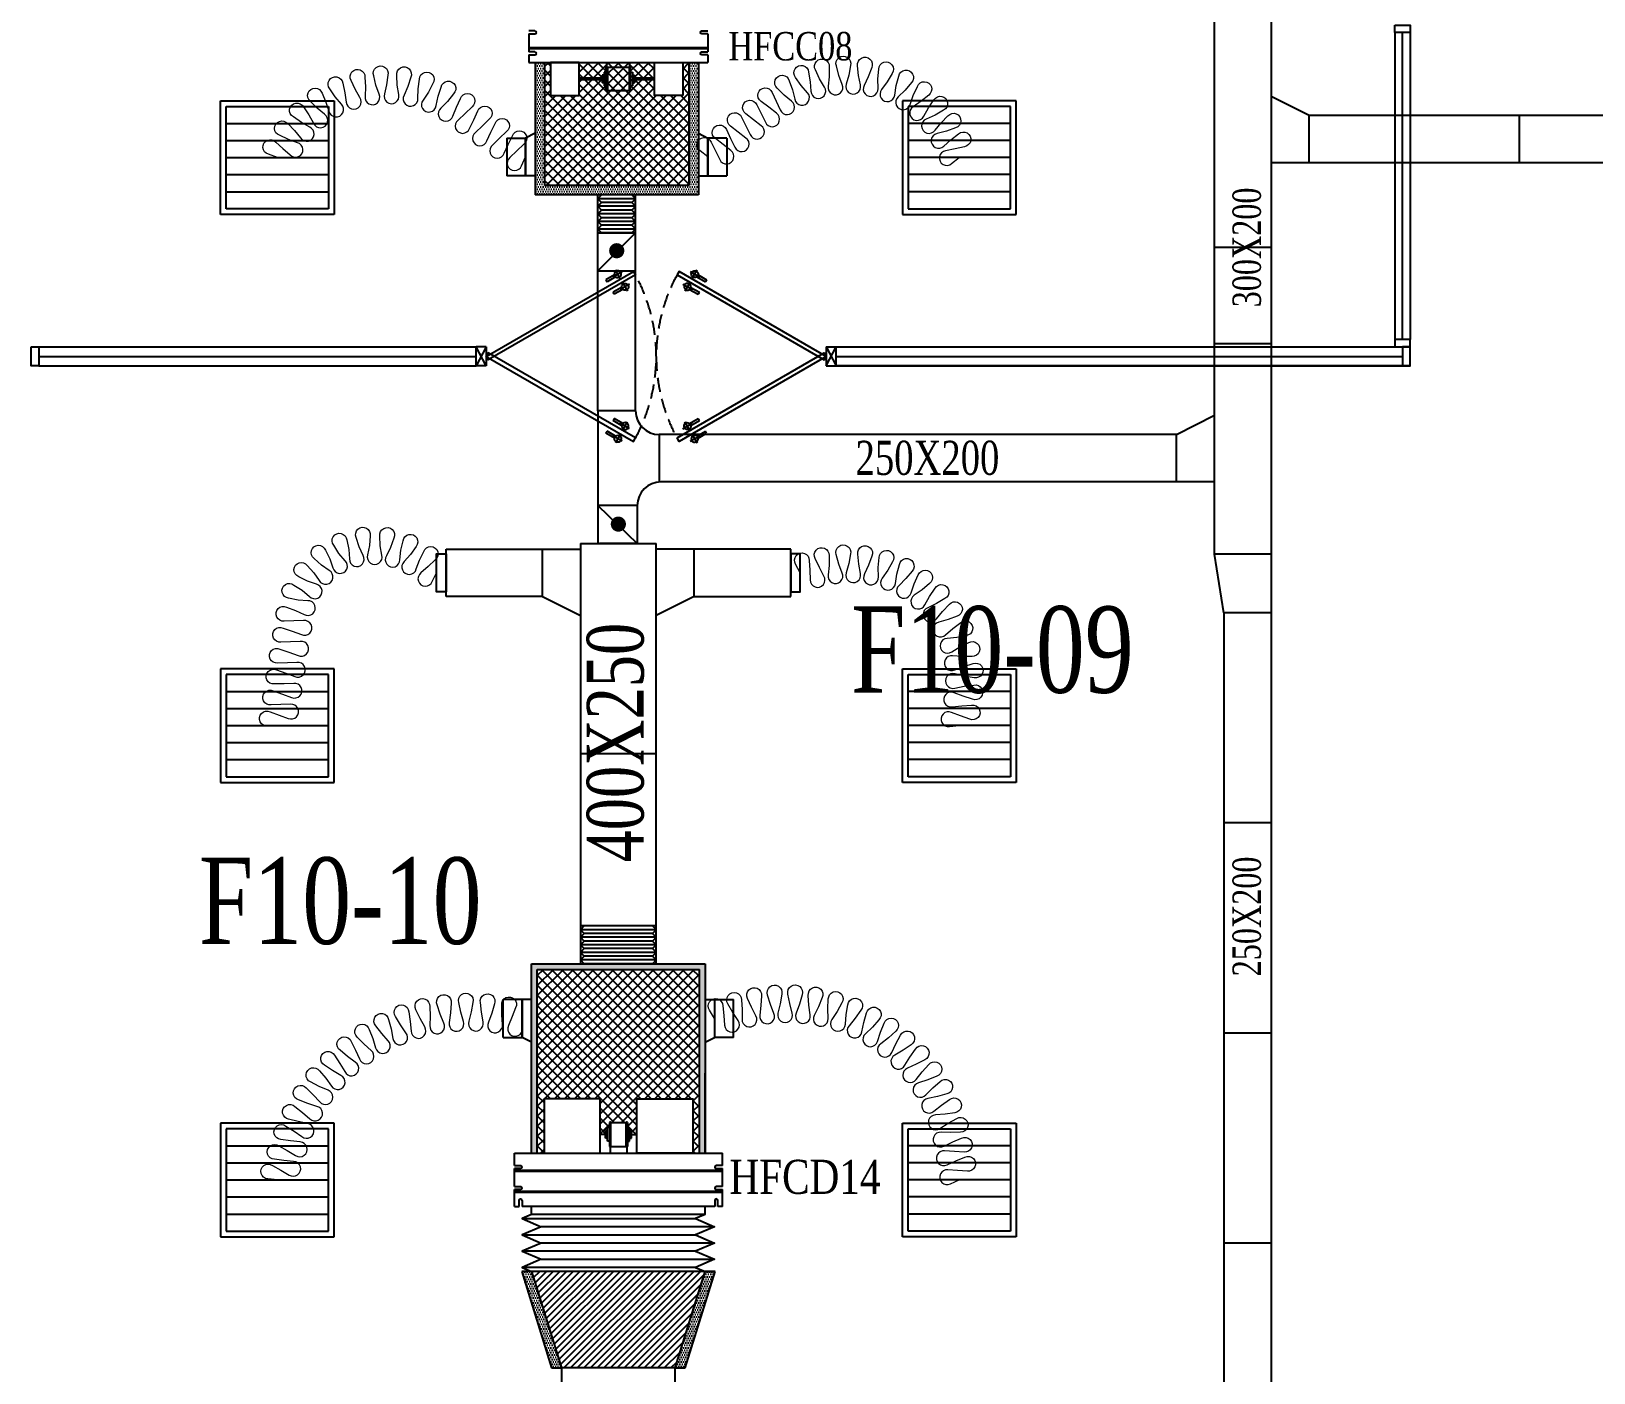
# Model space of a CAD drawing. Header units: metres. Extents: x 352651 to 1421851, y -87441 to -24441.
# Drawn here: x 1196132 to 1204382, y -64378 to -57292 of the extents above; entities that cross this region are included whole.
import ezdxf
from ezdxf.enums import TextEntityAlignment as Align

# ---------------------------------------------------------------- set-up
doc = ezdxf.new("R2010")
doc.units = ezdxf.units.M
doc.header["$LTSCALE"] = 300
doc.header["$MEASUREMENT"] = 0
doc.linetypes.add('DASHED2', pattern=[0.375, 0.25, -0.125])
for name, color, linetype in [('bat noi mem', 4, 'CONTINUOUS'), ('CUA', 8, 'CONTINUOUS'), ('CUAGIO', 2, 'CONTINUOUS'), ('KHUAT', 8, 'DASHED2'), ('KT', 1, 'CONTINUOUS'), ('thiet bi', 11, 'CONTINUOUS')]:
    doc.layers.add(name, color=color, linetype=linetype)
doc.layers.add('noi mem', color=5, linetype='BATTING', lineweight=0)
doc.styles.add('PHU', font='vntimeh.shx', dxfattribs={"width": 0.8})
doc.styles.add('ROMANS', font='romans.shx', dxfattribs={"width": 0.75, "bigfont": 'romancvn.shx'})
doc.styles.add('VNCC-RMD', font='vntimeh.shx', dxfattribs={"width": 0.75, "height": 300, "bigfont": 'vns.shx'})
doc.linetypes.add('BATTING', pattern='A,0.0001,-0.1,[134,ltypeshp.shx,S=0.1,R=0,X=-0.1,Y=0],-0.2,[134,ltypeshp.shx,S=0.1,R=180,X=0.1,Y=0],-0.1', length=0.4001)
pattern_1 = [(180, (1754900.981, -6395.555), (-6.25, 12.5), [0, -12.5])]

# ---------------------------------------------------------------- blocks, each defined once
blk = doc.blocks.new('SAG')
at = {"layer": 'CUAGIO'}
for p, q in [((-300, 300), (-300, -300)), ((300, 300), (-300, 300)), ((300, -300), (300, 300)), ((-300, -300), (300, -300))]:
    blk.add_line(p, q, dxfattribs=at)
at = {"layer": 'CUAGIO', "color": 8}
for p, q in [((-270, 270), (-270, -270)), ((270, 270), (-270, 270)), ((-180, -270), (-180, 270)), ((-90, -270), (-90, 270)), ((0, -270), (0, 270)), ((90, -270), (90, 270)), ((180, -270), (180, 270)), ((270, -270), (270, 270)), ((-270, -270), (270, -270))]:
    blk.add_line(p, q, dxfattribs=at)
blk = doc.blocks.new('bac noi mem')
at = {"layer": 'bat noi mem'}
for p, q in [((493886.7, -64673), (493866.7, -64693)), ((494046.7, -64673), (493886.7, -64673)), ((494046.7, -64673), (494066.7, -64693)), ((494066.7, -64693), (493866.7, -64693)), ((493866.7, -64693), (493886.7, -64713)), ((493886.7, -64713), (493866.7, -64733)), ((494066.7, -64733), (493866.7, -64733)), ((493866.7, -64733), (493886.7, -64753)), ((493886.7, -64753), (493866.7, -64773)), ((494046.7, -64713), (493886.7, -64713)), ((494046.7, -64753), (493886.7, -64753)), ((494066.7, -64693), (494046.7, -64713)), ((494046.7, -64713), (494066.7, -64733)), ((494066.7, -64733), (494046.7, -64753)), ((494046.7, -64753), (494066.7, -64773)), ((494066.7, -64773), (493866.7, -64773)), ((493866.7, -64773), (493886.7, -64793)), ((493886.7, -64793), (493866.7, -64813)), ((494066.7, -64813), (493866.7, -64813)), ((493866.7, -64813), (493886.7, -64833)), ((493886.7, -64833), (493866.7, -64853)), ((494046.7, -64793), (493886.7, -64793)), ((494046.7, -64833), (493886.7, -64833)), ((494066.7, -64773), (494046.7, -64793)), ((494046.7, -64793), (494066.7, -64813)), ((494066.7, -64813), (494046.7, -64833)), ((494046.7, -64833), (494066.7, -64853)), ((494066.7, -64853), (493866.7, -64853)), ((493866.7, -64853), (493886.7, -64873)), ((494046.7, -64873), (493886.7, -64873)), ((494066.7, -64853), (494046.7, -64873))]:
    blk.add_line(p, q, dxfattribs=at)

msp = doc.modelspace()

# ---------------------------------------------------------------- hatches: boundary and pattern name
at = {"layer": 'CUAGIO'}
h = msp.add_hatch(dxfattribs=at)
h.set_pattern_fill('DOTS', color=256, scale=200, style=0)
h.set_pattern_definition([(0, (369178.832, -113850.794), (6.25, 12.5), [0, -12.5])])
h.paths.add_polyline_path([(1198842.4, -58107), (1198842.4, -57457), (1198792.4, -57457), (1198792.4, -58157), (1199654.4, -58157), (1199654.4, -57457), (1199604.4, -57457), (1199604.4, -58107)])
at = {"layer": 'CUAGIO', "ltscale": 1.5}
h = msp.add_hatch(dxfattribs=at)
h.set_pattern_fill('ANSI37', color=9, scale=300, style=0)
h.set_pattern_definition([(45, (542550.134, -3e-05), (-26.5165043, 26.5165043), []), (135, (542550.134, -3e-05), (-26.5165043, -26.5165043), [])])
h.paths.add_polyline_path([(1199604.4, -58107), (1199604.4, -57457), (1199572.1, -57457), (1199572.1, -57632), (1199422.1, -57632), (1199422.1, -57549), (1199316.9, -57549), (1199316.9, -57564.7), (1199306.3, -57564.7), (1199306.3, -57524.3), (1199316.9, -57524.3), (1199316.9, -57539.9), (1199422.1, -57539.9), (1199422.1, -57457), (1199024.6, -57457), (1199024.6, -57632), (1198874.6, -57632), (1198874.6, -57457), (1198842.4, -57457), (1198842.4, -58107)])
h.paths.add_polyline_path([(1199167.7, -57607.5, 0.725882), (1199174.2, -57607.5)], flags=16)
h.paths.add_polyline_path([(1199296.5, -57481.4, 0.725882), (1199290, -57481.4), (1199290, -57607.5, 0.725882), (1199296.5, -57607.5)], flags=16)
h.paths.add_polyline_path([(1199157.8, -57564.7), (1199147.3, -57564.7), (1199147.3, -57524.3), (1199157.8, -57524.3)], flags=16)
at = {"layer": 'CUAGIO'}
h = msp.add_hatch(dxfattribs=at)
h.set_pattern_fill('DOTS', color=2, scale=200, style=0)
h.set_pattern_definition([(0, (600695.327, -32680.138), (6.25, 12.5), [0, -12.5])])
h.paths.add_polyline_path([(1199660.2, -62247.6), (1199660.2, -63217.6), (1199690.2, -63217.6), (1199690.2, -62217.6), (1198774.2, -62217.6), (1198774.2, -63217.6), (1198804.2, -63217.6), (1198804.2, -62247.6)])
at = {"layer": 'CUAGIO', "ltscale": 1.5}
h = msp.add_hatch(dxfattribs=at)
h.set_pattern_fill('ANSI37', color=9, scale=300, style=0)
h.set_pattern_definition([(45, (648110.286, -2617.093), (-26.5165043, 26.5165043), []), (135, (648110.286, -2617.093), (-26.5165043, -26.5165043), [])])
h.paths.add_polyline_path([(1199135.4, -62931.6), (1199135.4, -63119), (1199164.8, -63119), (1199164.8, -63098.8), (1199175.3, -63098.8), (1199175.3, -63083.1), (1199185.2, -63083.1), (1199185.2, -63058.1, -1), (1199191.7, -63056), (1199274.1, -63056, -1), (1199280.5, -63058.1), (1199280.5, -63083.1), (1199290.4, -63083.1), (1199290.4, -63098.8), (1199301, -63098.8), (1199301, -63119), (1199330.4, -63119), (1199330.4, -62931.6), (1199625.4, -62931.6), (1199625.4, -63217.6), (1199660.2, -63217.6), (1199660.2, -62247.6), (1198804.2, -62247.6), (1198804.2, -63217.6), (1198840.4, -63217.6), (1198840.4, -62931.6)])
at = {"layer": 'CUAGIO'}
h = msp.add_hatch(dxfattribs=at)
h.set_pattern_fill('DOTS', color=2, scale=200, angle=180, style=0)
h.set_pattern_definition(pattern_1)
h.paths.add_polyline_path([(1198932.2, -64352.6), (1198879.8, -64352.6), (1198721.8, -63842.6), (1198774.2, -63842.6)])
h = msp.add_hatch(dxfattribs=at)
h.set_pattern_fill('ANSI31', color=256, scale=200, style=0)
h.set_pattern_definition([(45, (356591.92, -87768.71), (-17.6776695, 17.6776695), [])])
h.paths.add_polyline_path([(1198774.2, -63842.6), (1198932.2, -64352.6), (1199532.2, -64352.6), (1199690.2, -63842.6)])
h = msp.add_hatch(dxfattribs=at)
h.set_pattern_fill('DOTS', color=2, scale=200, angle=180, style=0)
h.set_pattern_definition(pattern_1)
h.paths.add_polyline_path([(1199584.5, -64352.6), (1199532.2, -64352.6), (1199690.2, -63842.6), (1199742.5, -63842.6)])

# ---------------------------------------------------------------- linework, layer by layer
at = {"layer": 'bat noi mem'}
for p, q in [((1199432.2, -62017.6), (1199032.2, -62017.6)), ((1199052.2, -62017.6), (1199032.2, -62037.6)), ((1199432.2, -62037.6), (1199032.2, -62037.6)), ((1199032.2, -62037.6), (1199052.2, -62057.6)), ((1199412.2, -62017.6), (1199432.2, -62037.6)), ((1199432.2, -62037.6), (1199412.2, -62057.6)), ((1199052.2, -62057.6), (1199032.2, -62077.6)), ((1199432.2, -62077.6), (1199032.2, -62077.6)), ((1199032.2, -62077.6), (1199052.2, -62097.6)), ((1199052.2, -62097.6), (1199032.2, -62117.6)), ((1199432.2, -62117.6), (1199032.2, -62117.6)), ((1199032.2, -62117.6), (1199052.2, -62137.6)), ((1199412.2, -62057.6), (1199052.2, -62057.6)), ((1199412.2, -62097.6), (1199052.2, -62097.6)), ((1199412.2, -62057.6), (1199432.2, -62077.6)), ((1199432.2, -62077.6), (1199412.2, -62097.6)), ((1199412.2, -62097.6), (1199432.2, -62117.6)), ((1199432.2, -62117.6), (1199412.2, -62137.6)), ((1199052.2, -62137.6), (1199032.2, -62157.6)), ((1199432.2, -62157.6), (1199032.2, -62157.6)), ((1199032.2, -62157.6), (1199052.2, -62177.6)), ((1199052.2, -62177.6), (1199032.2, -62197.6)), ((1199432.2, -62197.6), (1199032.2, -62197.6)), ((1199032.2, -62197.6), (1199052.2, -62217.6)), ((1199412.2, -62137.6), (1199052.2, -62137.6)), ((1199412.2, -62177.6), (1199052.2, -62177.6)), ((1199412.2, -62137.6), (1199432.2, -62157.6)), ((1199432.2, -62157.6), (1199412.2, -62177.6)), ((1199412.2, -62177.6), (1199432.2, -62197.6)), ((1199432.2, -62197.6), (1199412.2, -62217.6)), ((1199412.2, -62217.6), (1199052.2, -62217.6)), ((1198724.2, -63564), (1199640.2, -63564)), ((1199740.2, -63606.9), (1198824.2, -63606.9)), ((1198724.2, -63649.7), (1199640.2, -63649.7)), ((1199640.2, -63735.4), (1198724.2, -63735.4)), ((1199740.2, -63692.6), (1198824.2, -63692.6)), ((1199640.2, -63821.2), (1198724.2, -63821.2)), ((1199690.2, -63842.6), (1198774.2, -63842.6)), ((1198824.2, -63778.3), (1199740.2, -63778.3))]:
    msp.add_line(p, q, dxfattribs=at)
for points in [[(1198774.2, -63542.6), (1198724.2, -63564), (1198824.2, -63606.9), (1198724.2, -63649.7), (1198824.2, -63692.6), (1198724.2, -63735.4), (1198824.2, -63778.3), (1198724.2, -63821.2), (1198774.2, -63842.6)], [(1199690.2, -63542.6), (1199640.2, -63564), (1199740.2, -63606.9), (1199640.2, -63649.7), (1199740.2, -63692.6), (1199640.2, -63735.4), (1199740.2, -63778.3), (1199640.2, -63821.2), (1199690.2, -63842.6)]]:
    msp.add_lwpolyline(points, dxfattribs=at)
at = {"layer": 'CUA', "linetype": 'Continuous'}
for p, q in [((1203332.1, -57299.6), (1203332.1, -58919.6)), ((1203372.1, -58919.6), (1203372.1, -57299.6)), ((1203412.1, -57299.6), (1203412.1, -58919.6)), ((1196172.1, -58959.6), (1198482.1, -58959.6)), ((1200382.1, -58959.6), (1203412.1, -58959.6)), ((1196172.1, -59009.6), (1198482.1, -59009.6)), ((1196172.1, -59059.6), (1198482.1, -59059.6)), ((1200382.1, -59009.6), (1203372.1, -59009.6)), ((1203412.1, -59059.6), (1200382.1, -59059.6)), ((1200382.1, -59059.6), (1203412.1, -59059.6))]:
    msp.add_line(p, q, dxfattribs=at)
at = {"layer": 'CUA'}
for p, q in [((1199252.9, -58561.4), (1199202.8, -58590.4)), ((1199242, -58597.8), (1199216.1, -58552.8)), ((1199611.3, -58561.4), (1199661.5, -58590.4)), ((1199622.2, -58597.8), (1199648.2, -58552.8)), ((1199211.1, -58578.4), (1199166, -58604.4)), ((1199166, -58604.4), (1199172.3, -58615.2)), ((1199217.3, -58589.2), (1199172.3, -58615.2)), ((1199249.5, -58645), (1199204.5, -58671)), ((1199255.8, -58655.8), (1199210.7, -58681.8)), ((1199291.4, -58628.1), (1199241.2, -58657)), ((1199254.5, -58619.3), (1199280.5, -58664.3)), ((1199572.9, -58628.1), (1199623, -58657)), ((1199609.8, -58619.3), (1199583.8, -58664.3)), ((1199608.5, -58655.8), (1199653.5, -58681.8)), ((1199614.7, -58645), (1199659.8, -58671)), ((1199647, -58589.2), (1199692, -58615.2)), ((1199653.2, -58578.4), (1199698.2, -58604.4)), ((1199698.2, -58604.4), (1199692, -58615.2)), ((1199210.7, -58681.8), (1199204.5, -58671)), ((1199653.5, -58681.8), (1199659.8, -58671)), ((1198482.1, -59059.6), (1198482.1, -58960)), ((1198534.9, -58960), (1198482.1, -59059.6)), ((1198534.9, -59059.6), (1198482.1, -58960)), ((1198534.9, -58960), (1198482.1, -58960)), ((1198534.9, -58960), (1198534.9, -59059.6)), ((1200329.4, -58960), (1200329.4, -59059.6)), ((1200329.4, -58960), (1200382.1, -59059.6)), ((1200329.4, -59059.6), (1200382.1, -58960)), ((1200329.4, -58960), (1200382.1, -58960)), ((1200382.1, -59059.6), (1200382.1, -58960)), ((1198534.9, -59059.6), (1198482.1, -59059.6)), ((1200329.4, -59059.6), (1200382.1, -59059.6)), ((1199210.7, -59337.8), (1199204.5, -59348.6)), ((1199249.5, -59374.6), (1199204.5, -59348.6)), ((1199255.8, -59363.8), (1199210.7, -59337.8)), ((1199291.4, -59391.5), (1199241.2, -59362.6)), ((1199254.5, -59400.3), (1199280.5, -59355.3)), ((1199572.9, -59391.5), (1199623, -59362.6)), ((1199609.8, -59400.3), (1199583.8, -59355.3)), ((1199608.5, -59363.8), (1199653.5, -59337.8)), ((1199614.7, -59374.6), (1199659.8, -59348.6)), ((1199653.5, -59337.8), (1199659.8, -59348.6)), ((1199166, -59415.2), (1199172.3, -59404.4)), ((1199211.1, -59441.2), (1199166, -59415.2)), ((1199217.3, -59430.4), (1199172.3, -59404.4)), ((1199252.9, -59458.2), (1199202.8, -59429.2)), ((1199242, -59421.8), (1199216.1, -59466.8)), ((1199611.3, -59458.2), (1199661.5, -59429.2)), ((1199622.2, -59421.8), (1199648.2, -59466.8)), ((1199647, -59430.4), (1199692, -59404.4)), ((1199653.2, -59441.2), (1199698.2, -59415.2)), ((1199698.2, -59415.2), (1199692, -59404.4))]:
    msp.add_line(p, q, dxfattribs=at)
at = {"layer": 'CUA', "linetype": 'Continuous'}
for points in [[(1203332.1, -57259.6), (1203412.1, -57259.6), (1203412.1, -57299.6), (1203332.1, -57299.6)], [(1196132.1, -58959.6), (1196172.1, -58959.6), (1196172.1, -59059.6), (1196132.1, -59059.6)], [(1203332.1, -58959.6), (1203412.1, -58959.6), (1203412.1, -58919.6), (1203332.1, -58919.6)], [(1203412.1, -58959.6), (1203372.1, -58959.6), (1203372.1, -59059.6), (1203412.1, -59059.6)]]:
    msp.add_lwpolyline(points, close=True, dxfattribs=at)
at = {"layer": 'CUA'}
for points in [[(1199322.5, -58579.5), (1198545.5, -59028.1), (1198534.9, -59009.8), (1199311.9, -58561.2)], [(1199541.8, -58579.5), (1200318.8, -59028.1), (1200329.4, -59009.8), (1199552.3, -58561.2)], [(1199322.5, -59440.1), (1198545.5, -58991.5), (1198534.9, -59009.8), (1199311.9, -59458.4)], [(1199541.8, -59440.1), (1200318.8, -58991.5), (1200329.4, -59009.8), (1199552.3, -59458.4)]]:
    msp.add_lwpolyline(points, close=True, dxfattribs=at)
at = {"layer": 'CUA', "extrusion": (0, 0, -1)}
for centre, major_axis in [((1199229, -58575.2), (17.6, -4.7)), ((1199596.8, -58641.9), (-4.7, 17.6)), ((1199267.5, -59377.7), (4.7, -17.6)), ((1199635.2, -59444.4), (-17.6, 4.7))]:
    msp.add_ellipse(centre, major_axis=major_axis, ratio=1, dxfattribs=at)
at = {"layer": 'CUA'}
for centre, major_axis in [((1199635.2, -58575.2), (-17.6, -4.7)), ((1199267.5, -58641.9), (4.7, 17.6)), ((1199596.8, -59377.7), (-4.7, -17.6)), ((1199229, -59444.4), (17.6, 4.7))]:
    msp.add_ellipse(centre, major_axis=major_axis, ratio=1, dxfattribs=at)
at = {"layer": 'CUAGIO', "color": 2}
for p, q in [((1199705.1, -57417.5), (1199705.1, -57457)), ((1202879.6, -57738.1), (1202679.4, -57636.1)), ((1202879.6, -57988.1), (1202879.6, -57788.1)), ((1203989.6, -57988.1), (1203989.6, -57788.1)), ((1199654.4, -58157), (1198792.4, -58157)), ((1199604.4, -58107), (1198842.4, -58107)), ((1199123.4, -58367), (1199123.4, -58157)), ((1199323.4, -58367), (1199323.4, -58157)), ((1199123.4, -58357), (1199323.4, -58357)), ((1202679.4, -58434), (1202379.4, -58434)), ((1202679.4, -58944), (1202379.4, -58944)), ((1202179.1, -59422.6), (1202379.4, -59320.7)), ((1202179.1, -59672.6), (1202179.1, -59472.6)), ((1202429.4, -60364), (1202379.4, -60054)), ((1202679.4, -60054), (1202679.4, -60364)), ((1198774.2, -63217.6), (1198774.2, -62217.6)), ((1198774.2, -62217.6), (1199690.2, -62217.6)), ((1198804.2, -62247.6), (1199660.2, -62247.6)), ((1199690.2, -62217.6), (1199690.2, -63217.6)), ((1199742.5, -63842.6), (1198721.8, -63842.6)), ((1199690.2, -63842.6), (1199742.5, -63842.6)), ((1198879.8, -64352.6), (1198932.2, -64352.6)), ((1199516.7, -64352.6), (1198947.7, -64352.6)), ((1199532.2, -64352.6), (1199584.5, -64352.6))]:
    msp.add_line(p, q, dxfattribs=at)
at = {"layer": 'CUAGIO'}
for p, q in [((1198792.4, -57457), (1198792.4, -58157)), ((1198842.4, -57457), (1198842.4, -58107)), ((1199604.4, -57457), (1199604.4, -58107)), ((1199654.4, -57457), (1199654.4, -58157)), ((1207319.6, -57738.1), (1202879.6, -57738.1)), ((1202879.6, -57988.1), (1202879.6, -57738.1)), ((1203989.6, -57988.1), (1203989.6, -57738.1)), ((1198642.7, -57856.2), (1198642.7, -58056.2)), ((1198742.4, -57856.2), (1198742.4, -58056.2)), ((1198742.4, -58056.2), (1198742.4, -57856.2)), ((1198742.4, -58056.2), (1198742.4, -57856.2)), ((1199704.4, -57856.2), (1199704.4, -58056.2)), ((1199704.4, -58056.2), (1199704.4, -57856.2)), ((1199704.4, -58056.2), (1199704.4, -57856.2)), ((1199804.1, -57856.2), (1199804.1, -58056.2)), ((1213601.5, -57988.1), (1202679.4, -57988.1)), ((1198742.4, -58056.2), (1198642.7, -58056.2)), ((1199704.4, -58056.2), (1199804.1, -58056.2)), ((1199123.4, -59297.6), (1199123.4, -58334.3)), ((1199323.4, -58357), (1199123.4, -58557)), ((1199323.4, -59297.6), (1199323.4, -58334.3)), ((1199123.4, -58557), (1199323.4, -58557)), ((1199123.4, -59297.6), (1199123.4, -59997.6)), ((1199323.4, -59297.6), (1199123.4, -59297.6)), ((1202179.1, -59422.6), (1199448.4, -59422.6)), ((1199448.4, -59422.6), (1199448.4, -59672.6)), ((1202179.1, -59672.6), (1202179.1, -59422.6)), ((1202379.4, -59672.6), (1199457, -59672.6)), ((1199123.4, -59797.6), (1199332.1, -59997.6)), ((1199332, -59797.6), (1199123.4, -59797.6)), ((1199332.1, -59797.6), (1199132.1, -59797.6)), ((1199332, -59797.6), (1199332.1, -59997.6)), ((1198322.2, -60277.5), (1198322.2, -60027.5)), ((1198322.2, -60027.5), (1199032.2, -60027.5)), ((1198332.2, -60027.5), (1199032.2, -60027.5)), ((1198832.2, -60277.5), (1198832.2, -60027.5)), ((1198832.2, -60277.5), (1198832.2, -60027.5)), ((1199032.2, -59997.6), (1199032.2, -62217.6)), ((1199032.2, -59997.6), (1199432.2, -59997.6)), ((1199332.1, -59997.6), (1199132.1, -59997.6)), ((1199432.2, -62217.6), (1199432.2, -59997.6)), ((1200132.1, -60027.5), (1199432.2, -60027.5)), ((1200142.1, -60027.5), (1199432.2, -60027.5)), ((1199632.2, -60277.5), (1199632.2, -60027.5)), ((1199632.2, -60277.5), (1199632.2, -60027.5)), ((1200142.1, -60277.5), (1200142.1, -60027.5)), ((1198832.2, -60277.5), (1198322.2, -60277.5)), ((1198832.2, -60277.5), (1198332.2, -60277.5)), ((1198832.2, -60277.5), (1199032.2, -60377.5)), ((1198832.2, -60277.5), (1199032.2, -60377.5)), ((1199632.2, -60277.5), (1199432.2, -60377.5)), ((1199632.2, -60277.5), (1199432.2, -60377.5)), ((1199632.2, -60277.5), (1200132.1, -60277.5)), ((1199632.2, -60277.5), (1200142.1, -60277.5)), ((1202429.4, -60364), (1202429.4, -68134)), ((1202679.4, -60364), (1202429.4, -60364)), ((1202679.4, -60344.1), (1202679.4, -68998.8)), ((1199032.2, -61107.6), (1199432.2, -61107.6)), ((1202679.4, -61474), (1202429.4, -61474)), ((1198804.2, -63217.6), (1198804.2, -62247.6)), ((1199660.2, -63217.6), (1199660.2, -62247.6)), ((1198624.5, -62606.9), (1198624.5, -62406.9)), ((1198724.2, -62406.9), (1198624.5, -62406.9)), ((1198724.2, -62606.9), (1198724.2, -62406.9)), ((1198724.2, -62406.9), (1198724.2, -62606.9)), ((1198724.2, -62406.9), (1198724.2, -62606.9)), ((1199740.2, -62406.9), (1199740.2, -62606.9)), ((1199740.2, -62406.9), (1199740.2, -62606.9)), ((1199740.2, -62406.9), (1199740.2, -62606.9)), ((1199740.2, -62406.9), (1199839.9, -62406.9)), ((1199839.9, -62606.9), (1199839.9, -62406.9)), ((1202679.4, -62584), (1202429.4, -62584)), ((1199690.2, -63217.6), (1199690.2, -62796.2)), ((1202679.4, -63694), (1202429.4, -63694))]:
    msp.add_line(p, q, dxfattribs=at)
at = {"layer": 'CUAGIO', "color": 2}
msp.add_lwpolyline([(1202379.4, -56891.6), (1202679.4, -56891.6), (1202679.4, -60054), (1202379.4, -60054)], close=True, dxfattribs=at)
at = {"layer": 'CUAGIO'}
for points in [[(1198792.4, -57830.9), (1198742.4, -57856.2)], [(1199654.4, -57830.9), (1199704.4, -57856.2)], [(1198642.7, -57856.2), (1198742.4, -57856.2)], [(1199804.1, -57856.2), (1199704.4, -57856.2)], [(1198792.4, -58056.2), (1198742.4, -58056.2)], [(1199654.4, -58056.2), (1199704.4, -58056.2)], [(1198774.2, -62406.9), (1198724.2, -62406.9)], [(1199690.2, -62406.9), (1199740.2, -62406.9)], [(1198624.5, -62606.9), (1198724.2, -62606.9)], [(1198774.2, -62632.1), (1198724.2, -62606.9)], [(1199690.2, -62632.1), (1199740.2, -62606.9)], [(1199839.9, -62606.9), (1199740.2, -62606.9)], [(1198721.8, -63842.6), (1198879.8, -64352.6)], [(1199532.2, -64352.6), (1199690.2, -63842.6), (1198774.2, -63842.6), (1198932.2, -64352.6)], [(1199584.5, -64352.6), (1199742.5, -63842.6)]]:
    msp.add_lwpolyline(points, dxfattribs=at)
at = {"layer": 'CUAGIO', "const_width": 40}
for points in [[(1199243.4, -58451.5, -1), (1199203.4, -58451.5, -1)], [(1199212.1, -59895.5, 1), (1199252.1, -59895.5, 1)]]:
    msp.add_lwpolyline(points, format="xyb", close=True, dxfattribs=at)
at = {"layer": 'CUAGIO'}
for points in [[(1198322.2, -60252.5), (1198272.2, -60252.5), (1198272.2, -60052.5), (1198322.2, -60052.5)], [(1200142.1, -60252.5), (1200192.1, -60252.5), (1200192.1, -60052.5), (1200142.1, -60052.5)], [(1198932.2, -64602.6), (1199532.2, -64602.6), (1199532.2, -64352.6), (1198932.2, -64352.6)]]:
    msp.add_lwpolyline(points, close=True, dxfattribs=at)
for centre, start, end in [((1199448.4, -59297.6), 180, 270), ((1199457, -59797.6), 90, 180)]:
    msp.add_arc(centre, 125, start, end, dxfattribs=at)
at = {"layer": 'KHUAT'}
for centre, start, end in [((1198532.9, -59009.8), 331.40997, 28.59003), ((1200331.4, -59009.8), 151.40997, 208.59003)]:
    msp.add_arc(centre, 899.3, start, end, dxfattribs=at)
at = {"layer": 'noi mem', "linetype": 'ByBlock', "ltscale": 1.5}
for points in [[(1197432.1, -57959.6), (1197384.5, -57941.8, -1.333333), (1197423.1, -57877.6), (1197461.1, -57911.4), (1197499, -57945.2, 1.333333), (1197537.8, -57881), (1197490.2, -57863.2), (1197443.3, -57842, -1.333333), (1197486.1, -57780.4), (1197522.3, -57817), (1197554.1, -57856, 1.333333), (1197602.3, -57798.5), (1197558.4, -57774), (1197516.1, -57744.6, -1.333333), (1197569.4, -57691.8), (1197598.4, -57734.4), (1197622.6, -57778.4, 1.333333), (1197680.4, -57730.7), (1197641.7, -57698.6), (1197605.4, -57662.1, -1.333333), (1197667.4, -57619.8), (1197688.2, -57666.9), (1197704, -57714.6, 1.333333), (1197769.5, -57678.1), (1197737.3, -57639.5), (1197708.2, -57597, -1.333333), (1197776.8, -57566.7), (1197788.7, -57616.8), (1197795.6, -57666.5, 1.333333), (1197866.7, -57642.6), (1197842, -57598.8), (1197821.1, -57551.7, -1.333333), (1197894, -57534.3), (1197896.7, -57585.7), (1197894.4, -57635.9, 1.333333), (1197968.7, -57625.2), (1197952.3, -57577.7), (1197940.3, -57527.6, -1.333333), (1198015.2, -57523.7), (1198008.5, -57574.8), (1197997.2, -57623.7, 1.333333), (1198072.1, -57626.6), (1198064.7, -57577), (1198061.9, -57525.5, -1.333333), (1198136.3, -57535.3), (1198120.4, -57584.3), (1198100.4, -57630.4, 1.333333), (1198173.6, -57646.8), (1198175.3, -57596.6), (1198181.9, -57545.5, -1.333333), (1198253.3, -57568.6), (1198228.8, -57613.9), (1198200.8, -57655.6, 1.333333), (1198269.7, -57685), (1198280.5, -57636), (1198296.3, -57586.9, -1.333333), (1198362.3, -57622.6), (1198330, -57662.7), (1198294.9, -57698.6, 1.333333), (1198357.4, -57740.1), (1198376.8, -57693.7), (1198398.4, -57647.7, -1.333333), (1198459.3, -57691.4), (1198422.5, -57726.5), (1198385.8, -57761.7, 1.333333), (1198446.7, -57805.4), (1198468.2, -57759.3), (1198489.8, -57713.3, -1.333333), (1198550.7, -57757), (1198513.9, -57792.1), (1198477.2, -57827.3, 1.333333), (1198538.1, -57871), (1198559.6, -57825), (1198581.2, -57778.9, -1.333333), (1198642.1, -57822.6), (1198605.3, -57857.8), (1198568.5, -57892.9, 1.333333), (1198629.5, -57936.6), (1198651, -57890.6), (1198672.5, -57844.5, -1.333333), (1198733.5, -57888.2), (1198696.7, -57923.4), (1198659.9, -57958.5, 1.333333), (1198720.8, -58002.3), (1198742.4, -57956.2)], [(1199704.4, -57956.2), (1199663.8, -57924.7, -1.333333), (1199721.9, -57877.3), (1199744.6, -57923.4), (1199767.2, -57969.5, 1.333333), (1199825.3, -57922.1), (1199784.8, -57890.6), (1199744.2, -57859.2, -1.333333), (1199802.3, -57811.8), (1199824.9, -57857.9), (1199847.6, -57903.9, 1.333333), (1199905.7, -57856.5), (1199865.1, -57825.1), (1199824.5, -57793.6, -1.333333), (1199882.7, -57746.2), (1199905.3, -57792.3), (1199927.9, -57838.4, 1.333333), (1199986, -57791), (1199945.5, -57759.5), (1199904.9, -57728.1, -1.333333), (1199963, -57680.7), (1199985.7, -57726.8), (1200008.3, -57772.8, 1.333333), (1200066.4, -57725.4), (1200025.8, -57694), (1199985.3, -57662.6, -1.333333), (1200043.4, -57615.2), (1200066, -57661.2), (1200086.7, -57707.6, 1.333333), (1200146.4, -57662.3), (1200107.3, -57629.9), (1200070.6, -57593.3, -1.333333), (1200134, -57553.3), (1200151.2, -57602.3), (1200163.5, -57651.5, 1.333333), (1200230.2, -57617.2), (1200197.3, -57578.6), (1200167.4, -57536.2, -1.333333), (1200236.8, -57507.7), (1200245.2, -57558.9), (1200248.9, -57609.6, 1.333333), (1200320.5, -57587.3), (1200294.7, -57543.5), (1200272.6, -57496.6, -1.333333), (1200345.9, -57480.5), (1200345.4, -57532.4), (1200340.2, -57582.9, 1.333333), (1200414.6, -57573.3), (1200396.8, -57525.8), (1200383.1, -57475.7, -1.333333), (1200458, -57472.6), (1200448.6, -57523.6), (1200434.8, -57572.5, 1.333333), (1200509.7, -57575.8), (1200500.4, -57525.9), (1200495.5, -57474.3, -1.333333), (1200569.8, -57484.1), (1200551.7, -57532.7), (1200529.7, -57578.5, 1.333333), (1200603, -57594.7), (1200602.3, -57543.9), (1200606.5, -57492.2, -1.333333), (1200678, -57514.7), (1200651.8, -57559.5), (1200622.2, -57600.7, 1.333333), (1200691.6, -57629.4), (1200699.7, -57579.2), (1200712.7, -57529, -1.333333), (1200779.3, -57563.5), (1200745.7, -57603.1), (1200709.5, -57638.6, 1.333333), (1200772.8, -57678.8), (1200789.5, -57630.8), (1200811, -57583.6, -1.333333), (1200870.6, -57629.1), (1200830.7, -57662.3), (1200788.9, -57691, 1.333333), (1200844.4, -57741.5), (1200869.1, -57697.1), (1200898.4, -57654.3, -1.333333), (1200949.3, -57709.4), (1200904.3, -57735.2), (1200858.1, -57756.3, 1.333333), (1200904, -57815.6), (1200936, -57776.2), (1200972.2, -57739.1, -1.333333), (1201012.9, -57802.1), (1200964.1, -57819.8), (1200915, -57832.6, 1.333333), (1200950, -57898.9), (1200988.3, -57865.6), (1201028.7, -57834, -1.333333), (1201060.4, -57901.9), (1201010.2, -57912.6), (1200960, -57923.2, 1.333333), (1200991.7, -57991.2), (1201032.1, -57959.6)], [(1197432.1, -60959.6), (1197381.3, -60961.2, -1.333333), (1197392.9, -60887.1), (1197440.8, -60904.3), (1197488.7, -60921.4, 1.333333), (1197500.4, -60847.3), (1197449.5, -60848.9), (1197398.6, -60850.6, -1.333333), (1197410.3, -60776.5), (1197458.2, -60793.6), (1197506.1, -60810.8, 1.333333), (1197517.8, -60736.7), (1197466.9, -60738.3), (1197416, -60740, -1.333333), (1197427.7, -60665.9), (1197475.6, -60683), (1197523.5, -60700.2, 1.333333), (1197535.1, -60626.1), (1197484.3, -60627.7), (1197433.4, -60629.3, -1.333333), (1197445, -60555.3), (1197492.9, -60572.4), (1197540.9, -60589.6, 1.333333), (1197552.5, -60515.5), (1197501.6, -60517.1), (1197450.8, -60518.7, -1.333333), (1197462.4, -60444.6), (1197510.3, -60461.8), (1197558.2, -60478.9, 1.333333), (1197569.9, -60404.8), (1197519, -60406.5), (1197468, -60407.9, -1.333333), (1197479.9, -60333.9), (1197527.9, -60351.2), (1197573, -60372.6, 1.333333), (1197591.7, -60300), (1197541.8, -60297), (1197491, -60286.7, -1.333333), (1197519.2, -60217.2), (1197562.8, -60245.2), (1197600.7, -60277.7, 1.333333), (1197637.8, -60212.6), (1197590.5, -60196.6), (1197544.2, -60173.2, -1.333333), (1197589.7, -60113.6), (1197624.4, -60152.1), (1197652.4, -60193.5, 1.333333), (1197705.4, -60140.4), (1197664, -60112.5), (1197625.5, -60077.8, -1.333333), (1197685.1, -60032.3), (1197708.4, -60078.5), (1197724.5, -60125.9, 1.333333), (1197789.6, -60088.7), (1197757, -60050.8), (1197729, -60007.2, -1.333333), (1197798.5, -59979), (1197808.8, -60029.7), (1197811.9, -60079.6, 1.333333), (1197884.5, -60060.9), (1197863, -60015.8), (1197847.5, -59966.3, -1.333333), (1197922, -59957.5), (1197918.6, -60009.2), (1197908.3, -60058.1, 1.333333), (1197983.3, -60059.2), (1197974.5, -60010), (1197972.6, -59958.2, -1.333333), (1198046.8, -59969.2), (1198029.8, -60018.2), (1198007.1, -60062.7, 1.333333), (1198079.1, -60083.5), (1198083.6, -60033.8), (1198095.4, -59983.3, -1.333333), (1198164, -60013.5), (1198134.8, -60056.3), (1198101.1, -60093.2, 1.333333), (1198165.1, -60132.3), (1198182.5, -60085.4), (1198204.8, -60039.6, -1.333333), (1198265, -60084.4), (1198227.4, -60118.9), (1198189.8, -60153.2, 1.333333), (1198249.8, -60198.2), (1198272.2, -60152.5)], [(1200192.1, -60152.5), (1200168, -60107.3, -1.333333), (1200240.3, -60087.4), (1200242.7, -60138.6), (1200245, -60189.8, 1.333333), (1200317.4, -60170), (1200293.3, -60124.7), (1200271.3, -60077.8, -1.333333), (1200344.6, -60061.6), (1200344.5, -60113.4), (1200339.7, -60163.9, 1.333333), (1200414.1, -60154.1), (1200396.4, -60106.6), (1200382.9, -60056.6, -1.333333), (1200457.8, -60053.2), (1200448.8, -60104.2), (1200435.5, -60153.2, 1.333333), (1200510.4, -60156.3), (1200501.2, -60106.4), (1200496.4, -60054.8, -1.333333), (1200570.8, -60064.3), (1200553.2, -60113), (1200531.7, -60159, 1.333333), (1200605, -60174.8), (1200604.4, -60124.1), (1200608.5, -60072.5, -1.333333), (1200680.2, -60094.6), (1200654.5, -60139.6), (1200625.4, -60181.2, 1.333333), (1200695, -60209.3), (1200703.1, -60159.3), (1200716, -60109.1, -1.333333), (1200782.8, -60143.2), (1200749.8, -60183.1), (1200714, -60219.1, 1.333333), (1200777.7, -60258.7), (1200794.3, -60210.8), (1200815.6, -60163.6, -1.333333), (1200875.6, -60208.6), (1200836.2, -60242.3), (1200794.8, -60271.6, 1.333333), (1200850.8, -60321.6), (1200875.3, -60277.2), (1200904.4, -60234.3, -1.333333), (1200955.8, -60288.9), (1200911.2, -60315.4), (1200865.4, -60337.2, 1.333333), (1200912, -60396), (1200943.7, -60356.5), (1200979.7, -60319.2, -1.333333), (1201021, -60381.8), (1200972.6, -60400.2), (1200923.8, -60413.9, 1.333333), (1200959.6, -60479.8), (1200997.6, -60446.3), (1201039.5, -60415.7, -1.333333), (1201069.4, -60484.5), (1201018.6, -60494.4), (1200968.1, -60499.4, 1.333333), (1200992.1, -60570.5), (1201035.3, -60544), (1201081.8, -60521.1, -1.333333), (1201099.5, -60594), (1201047.7, -60595), (1200997.2, -60591.3, 1.333333), (1201008.6, -60665.5), (1201055.7, -60646.8), (1201105.4, -60632.1, -1.333333), (1201110.4, -60706.9), (1201059.2, -60699.1), (1201010, -60686.8, 1.333333), (1201008.6, -60761.8), (1201058.2, -60751.5), (1201109.7, -60745.5, -1.333333), (1201101.9, -60820.1), (1201052.8, -60803.6), (1201004.7, -60785.9, 1.333333), (1200994.9, -60860.2), (1201045.9, -60855.6), (1201097, -60851, -1.333333), (1201087.1, -60925.3), (1201039, -60907.6), (1200991, -60889.8, 1.333333), (1200981.1, -60964.2), (1201032.1, -60959.6)], [(1199740.2, -62506.9), (1199712.8, -62463.4, -1.333333), (1199783.9, -62439.4), (1199788.4, -62490.6), (1199793, -62541.9, 1.333333), (1199864, -62517.9), (1199836.7, -62474.4), (1199810.5, -62429.7, -1.333333), (1199882.3, -62407.9), (1199885.4, -62459.6), (1199885.3, -62510.7, 1.333333), (1199958.2, -62493.1), (1199934.9, -62447.6), (1199914, -62400.3, -1.333333), (1199987.8, -62386.8), (1199984.9, -62438.5), (1199979.1, -62489.3, 1.333333), (1200053.5, -62480), (1200035.5, -62432.3), (1200020.1, -62382.8, -1.333333), (1200094.9, -62377.8), (1200086.2, -62428.9), (1200074.7, -62478.6, 1.333333), (1200149.6, -62478), (1200137.1, -62428.4), (1200127.5, -62377.5, -1.333333), (1200202.4, -62381.1), (1200188, -62430.9), (1200170.8, -62479, 1.333333), (1200245.4, -62486.8), (1200238.6, -62436.2), (1200234.8, -62384.6, -1.333333), (1200308.9, -62396.6), (1200288.8, -62444.4), (1200266.3, -62490.2, 1.333333), (1200339.5, -62506.5), (1200338.5, -62455.5), (1200340.7, -62403.7, -1.333333), (1200412.8, -62424.2), (1200387.5, -62469.3), (1200359.9, -62512.3, 1.333333), (1200430.8, -62536.8), (1200435.6, -62486), (1200443.6, -62434.8, -1.333333), (1200513, -62463.4), (1200482.7, -62505.4), (1200450.4, -62544.9, 1.333333), (1200518, -62577.3), (1200528.6, -62527.4), (1200542.4, -62477.4, -1.333333), (1200608, -62513.7), (1200573.2, -62552), (1200536.5, -62587.6, 1.333333), (1200600, -62627.5), (1200616.2, -62579.1), (1200635.6, -62531, -1.333333), (1200696.7, -62574.5), (1200657.7, -62608.6), (1200617.3, -62639.8, 1.333333), (1200675.8, -62686.7), (1200697.4, -62640.4), (1200722.2, -62594.9, -1.333333), (1200777.9, -62645), (1200735.3, -62674.4), (1200691.6, -62700.8, 1.333333), (1200744.4, -62754.1), (1200771.1, -62710.6), (1200800.9, -62668.2, -1.333333), (1200850.6, -62724.4), (1200804.9, -62748.7), (1200758.4, -62769.9, 1.333333), (1200804.8, -62828.9), (1200836.4, -62788.7), (1200870.7, -62750, -1.333333), (1200913.7, -62811.4), (1200865.5, -62830.4), (1200817, -62846.2, 1.333333), (1200856.4, -62910), (1200892.3, -62873.7), (1200930.8, -62839.2, -1.333333), (1200966.5, -62905.1), (1200916.5, -62918.5), (1200866.4, -62928.7, 1.333333), (1200898.3, -62996.6), (1200938.1, -62964.6), (1200980.4, -62934.6, -1.333333), (1201008.3, -63004.2), (1200957.1, -63011.8), (1200906.2, -63016.2, 1.333333), (1200930.2, -63087.3), (1200973.4, -63060), (1201018.7, -63035.1, -1.333333), (1201038.6, -63107.4), (1200986.8, -63109.1), (1200935.8, -63107.7, 1.333333), (1200951.5, -63181.1), (1200997.5, -63158.9), (1201044.7, -63138.5, -1.333333), (1201057.5, -63212.4), (1201006.2, -63209.1), (1200954.9, -63205.7, 1.333333), (1200967.6, -63279.6), (1201014.8, -63259.2), (1201062.1, -63238.9, -1.333333), (1201074.8, -63312.8), (1201023.5, -63309.4), (1200972.2, -63306, 1.333333), (1200984.9, -63379.9), (1201032.1, -63359.6)], [(1197432.1, -63359.6), (1197381.5, -63353.5, -1.333333), (1197405.1, -63282.4), (1197449.3, -63307.9), (1197493.5, -63333.4, 1.333333), (1197517.2, -63262.3), (1197466.5, -63256.2), (1197415.9, -63250.2, -1.333333), (1197439.6, -63179), (1197483.8, -63204.5), (1197528, -63230.1, 1.333333), (1197551.6, -63158.9), (1197501, -63152.9), (1197450.1, -63145.3, -1.333333), (1197475.8, -63074.8), (1197519.6, -63101.7), (1197561.2, -63130.6, 1.333333), (1197590.6, -63061.7), (1197541, -63051.6), (1197491.2, -63038.5, -1.333333), (1197524.4, -62971.3), (1197565.1, -63002.8), (1197603.3, -63036.1, 1.333333), (1197640.1, -62970.8), (1197591.8, -62955.3), (1197543.8, -62936.9, -1.333333), (1197584.1, -62873.7), (1197621.1, -62909.4), (1197655.4, -62946.7, 1.333333), (1197699.1, -62885.8), (1197652.8, -62865.2), (1197607.1, -62841.6, -1.333333), (1197654.1, -62783.2), (1197687, -62822.8), (1197717, -62863.6, 1.333333), (1197767.1, -62807.8), (1197723.4, -62782.3), (1197680.5, -62753.8, -1.333333), (1197733.6, -62700.9), (1197761.9, -62743.8), (1197787.3, -62787.6, 1.333333), (1197843.2, -62737.7), (1197802.5, -62707.5), (1197763, -62674.6, -1.333333), (1197821.6, -62627.7), (1197845, -62673.5), (1197865.5, -62719.9, 1.333333), (1197926.6, -62676.3), (1197889.4, -62641.9), (1197853.7, -62604.8, -1.333333), (1197917, -62564.7), (1197935.4, -62612.7), (1197950.6, -62661, 1.333333), (1198016.1, -62624.4), (1197982.9, -62586.1), (1197951.5, -62545.4, -1.333333), (1198018.8, -62512.4), (1198031.8, -62562.1), (1198041.7, -62611.8, 1.333333), (1198110.7, -62582.6), (1198081.9, -62540.9), (1198055.1, -62497, -1.333333), (1198125.7, -62471.5), (1198133.1, -62522.4), (1198137.5, -62572.9, 1.333333), (1198209.4, -62551.3), (1198185.3, -62506.7), (1198163.5, -62460.2, -1.333333), (1198236.4, -62442.6), (1198238.2, -62494), (1198237.1, -62544.6, 1.333333), (1198310.9, -62531), (1198291.8, -62484.1), (1198275.2, -62435.4, -1.333333), (1198349.6, -62425.9), (1198345.8, -62477.2), (1198339.1, -62527.4, 1.333333), (1198413.9, -62522), (1198400.1, -62473.2), (1198388.9, -62423, -1.333333), (1198463.9, -62421.7), (1198454.5, -62472.2), (1198442.4, -62521.5, 1.333333), (1198517.4, -62524.2), (1198509, -62474.2), (1198503.3, -62423.1, -1.333333), (1198578, -62430), (1198563.2, -62479.2), (1198545.8, -62526.8, 1.333333), (1198620, -62537.8), (1198617.1, -62487.2), (1198616, -62436.1, -1.333333), (1198689.8, -62449.7), (1198670.6, -62497), (1198651.4, -62544.3, 1.333333), (1198725.2, -62557.9), (1198724.2, -62506.9)]]:
    msp.add_lwpolyline(points, format="xyb", dxfattribs=at)
at = {"layer": 'thiet bi'}
for p, q in [((1199705.1, -57380), (1198759.1, -57380)), ((1199705.1, -57385), (1198759.1, -57385)), ((1198759.1, -57417.5), (1198759.1, -57457)), ((1198759.1, -57457), (1199705.1, -57457)), ((1199171, -57479.1), (1199171, -57457)), ((1199174.2, -57481.4), (1199174.2, -57607.5)), ((1199290, -57481.4), (1199290, -57607.5)), ((1199293.2, -57479.1), (1199293.2, -57457)), ((1199296.5, -57607.5), (1199296.5, -57481.4)), ((1199144.3, -57539.9), (1199024.6, -57539.9)), ((1199024.6, -57539.9), (1199024.6, -57549)), ((1199144.3, -57549), (1199024.6, -57549)), ((1199157.8, -57524.3), (1199147.3, -57524.3)), ((1199147.3, -57524.3), (1199147.3, -57564.7)), ((1199157.8, -57564.7), (1199147.3, -57564.7)), ((1199167.7, -57508.5), (1199157.8, -57508.5)), ((1199157.8, -57508.5), (1199157.8, -57580.4)), ((1199167.7, -57580.4), (1199157.8, -57580.4)), ((1199296.5, -57508.5), (1199306.3, -57508.5)), ((1199296.5, -57580.4), (1199306.3, -57580.4)), ((1199306.3, -57508.5), (1199306.3, -57580.4)), ((1199306.3, -57524.3), (1199316.9, -57524.3)), ((1199306.3, -57564.7), (1199316.9, -57564.7)), ((1199316.9, -57524.3), (1199316.9, -57564.7)), ((1199422.1, -57539.9), (1199316.9, -57539.9)), ((1199422.1, -57549), (1199316.9, -57549)), ((1199164.8, -63139.2), (1199164.8, -63098.8)), ((1199175.3, -63098.8), (1199164.8, -63098.8)), ((1199175.3, -63155), (1199175.3, -63083.1)), ((1199185.2, -63083.1), (1199175.3, -63083.1)), ((1199185.2, -63056), (1199185.2, -63182.1)), ((1199185.2, -63056), (1199280.5, -63056)), ((1199191.7, -63182.1), (1199191.7, -63056)), ((1199274.1, -63182.1), (1199274.1, -63056)), ((1199280.5, -63056), (1199280.5, -63182.1)), ((1199280.5, -63083.1), (1199290.4, -63083.1)), ((1199290.4, -63155), (1199290.4, -63083.1)), ((1199290.4, -63098.8), (1199301, -63098.8)), ((1199301, -63139.2), (1199301, -63098.8)), ((1199164.8, -63119), (1199135.4, -63119)), ((1199175.3, -63139.2), (1199164.8, -63139.2)), ((1199185.2, -63155), (1199175.3, -63155)), ((1199185.2, -63182.1), (1199280.5, -63182.1)), ((1199188.5, -63184.4), (1199188.5, -63217.6)), ((1199277.3, -63184.4), (1199277.3, -63217.6)), ((1199280.5, -63155), (1199290.4, -63155)), ((1199290.4, -63139.2), (1199301, -63139.2)), ((1199301, -63119), (1199330.4, -63119)), ((1198683.3, -63283.6), (1198683.3, -63217.6)), ((1199782.3, -63283.6), (1199782.3, -63217.6)), ((1198683.3, -63394.6), (1198683.3, -63299.6)), ((1199781.8, -63309.3), (1198683.8, -63309.3)), ((1199781.8, -63314.3), (1198683.8, -63314.3)), ((1199782.3, -63394.6), (1199782.3, -63299.6)), ((1198683.3, -63499.6), (1198683.3, -63410.6)), ((1199781.8, -63420.3), (1198683.8, -63420.3)), ((1199781.8, -63425.8), (1198683.8, -63425.8)), ((1199782.3, -63499.6), (1199782.3, -63410.6)), ((1199741.7, -63499.6), (1198723.8, -63499.6)), ((1198774.2, -63542.6), (1198774.2, -63499.6)), ((1199690.2, -63542.6), (1199690.2, -63499.6)), ((1199690.2, -63542.6), (1198774.2, -63542.6))]:
    msp.add_line(p, q, dxfattribs=at)
for points in [[(1198759.1, -57306.5), (1198791.1, -57306.5, 1), (1198791.1, -57290.5), (1198759.1, -57290.5)], [(1199705.1, -57306.5), (1199673.1, -57306.5, -1), (1199673.1, -57290.5), (1199705.1, -57290.5)], [(1198759.1, -57417.5), (1198791.1, -57417.5, 1), (1198791.1, -57401.5), (1198759.1, -57401.5)], [(1199705.1, -57417.5), (1199673.1, -57417.5, -1), (1199673.1, -57401.5), (1199705.1, -57401.5)], [(1198683.3, -63283.6), (1198715.8, -63283.6, -1), (1198715.8, -63299.6), (1198683.3, -63299.6)], [(1199782.3, -63283.6), (1199749.7, -63283.6, 1), (1199749.7, -63299.6), (1199782.3, -63299.6)], [(1198683.3, -63394.6), (1198715.8, -63394.6, -1), (1198715.8, -63410.6), (1198683.3, -63410.6)], [(1199782.3, -63394.6), (1199749.7, -63394.6, 1), (1199749.7, -63410.6), (1199782.3, -63410.6)], [(1198707.8, -63499.6), (1198707.8, -63467.6, -1), (1198723.8, -63467.6), (1198723.8, -63499.6)], [(1199757.7, -63499.6), (1199757.7, -63467.6, 1), (1199741.7, -63467.6), (1199741.7, -63499.6)]]:
    msp.add_lwpolyline(points, format="xyb", dxfattribs=at)
for points in [[(1198759.1, -57306.5), (1198759.1, -57401.5)], [(1199705.1, -57306.5), (1199705.1, -57401.5)], [(1199296.5, -57607.5), (1199167.7, -57607.5), (1199167.7, -57481.4), (1199296.5, -57481.4)], [(1198683.3, -63217.6), (1199782.3, -63217.6)], [(1198683.3, -63394.6), (1198683.3, -63299.6)], [(1199782.3, -63394.6), (1199782.3, -63299.6)], [(1198683.3, -63499.6), (1198707.8, -63499.6)], [(1199782.3, -63499.6), (1199757.7, -63499.6)]]:
    msp.add_lwpolyline(points, dxfattribs=at)
for points in [[(1198874.6, -57632), (1199024.6, -57632), (1199024.6, -57457), (1198874.6, -57457)], [(1199572.1, -57632), (1199422.1, -57632), (1199422.1, -57457), (1199572.1, -57457)], [(1199135.4, -62931.6), (1198840.4, -62931.6), (1198840.4, -63217.6), (1199135.4, -63217.6)], [(1199330.4, -62931.6), (1199625.4, -62931.6), (1199625.4, -63217.6), (1199330.4, -63217.6)]]:
    msp.add_lwpolyline(points, close=True, dxfattribs=at)
for centre, start, end in [((1199171, -57482.5), 18.04953, 161.95047), ((1199293.2, -57482.5), 18.04953, 161.95047), ((1199171, -57606.5), 198.04953, 341.95047), ((1199293.2, -57606.5), 198.04953, 341.95047), ((1199188.5, -63057), 18.04953, 161.95047), ((1199277.3, -63057), 18.04953, 161.95047), ((1199188.5, -63181), 198.04953, 341.95047), ((1199277.3, -63181), 198.04953, 341.95047)]:
    msp.add_arc(centre, 3.41, start, end, dxfattribs=at)

# ---------------------------------------------------------------- block references
at = {"layer": 'CUAGIO', "xscale": -1}
for p, rotation in [((1197432.1, -57959.6), 270), ((1201032.1, -60959.6), 90), ((1201032.1, -63359.6), 90)]:
    msp.add_blockref('SAG', p, dxfattribs=dict(at, rotation=rotation))
at = {"layer": 'CUAGIO'}
for p, rotation in [((1201032.1, -57959.6), 90), ((1197432.1, -60959.6), 270), ((1197432.1, -63359.6), 270)]:
    msp.add_blockref('SAG', p, dxfattribs=dict(at, rotation=rotation))
msp.add_blockref('bac noi mem', (705256.7, 6516), dxfattribs=at)

# ---------------------------------------------------------------- texts
at = {"layer": 'CUAGIO', "color": 2, "style": 'PHU', "width": 0.75}
for s, p in [('300x200', (1202624.6, -58434)), ('250x200', (1202624.6, -61967.6))]:
    msp.add_text(s, height=150, rotation=90, dxfattribs=at).set_placement(p, align=Align.CENTER)
msp.add_text('250X200', height=180, dxfattribs=at).set_placement((1200864.2, -59635.3), align=Align.CENTER)
at = {"layer": 'CUAGIO', "color": 3, "style": 'VNCC-RMD', "width": 0.75}
msp.add_text('400x250', height=300, rotation=90, dxfattribs=at).set_placement((1199365.6, -61049.7), align=Align.CENTER)
at = {"layer": 'CUAGIO', "color": 2, "style": 'PHU'}
for s, insert, char_height, width, attachment_point in [('hfcc08', (1199813.1, -57296.3), 150, 679.92, 1), ('hfcd14', (1199818.6, -63435.7), 180, 795.013, 7)]:
    msp.add_mtext(s, dxfattribs=dict(at, insert=insert, char_height=char_height, width=width, attachment_point=attachment_point))
at = {"layer": 'KT', "ltscale": 1.5, "char_height": 456.096, "width": 2517.297, "attachment_point": 1, "style": 'ROMANS'}
for s, insert in [('{\\fTimes New Roman|b0|i0|c0|p18;F10-09}', (1200460.5, -60329.8)), ('{\\fTimes New Roman|b0|i0|c0|p18;F10-10}', (1197017.3, -61656.5))]:
    msp.add_mtext(s, dxfattribs=dict(at, insert=insert))

doc.saveas('drawing.dxf')
